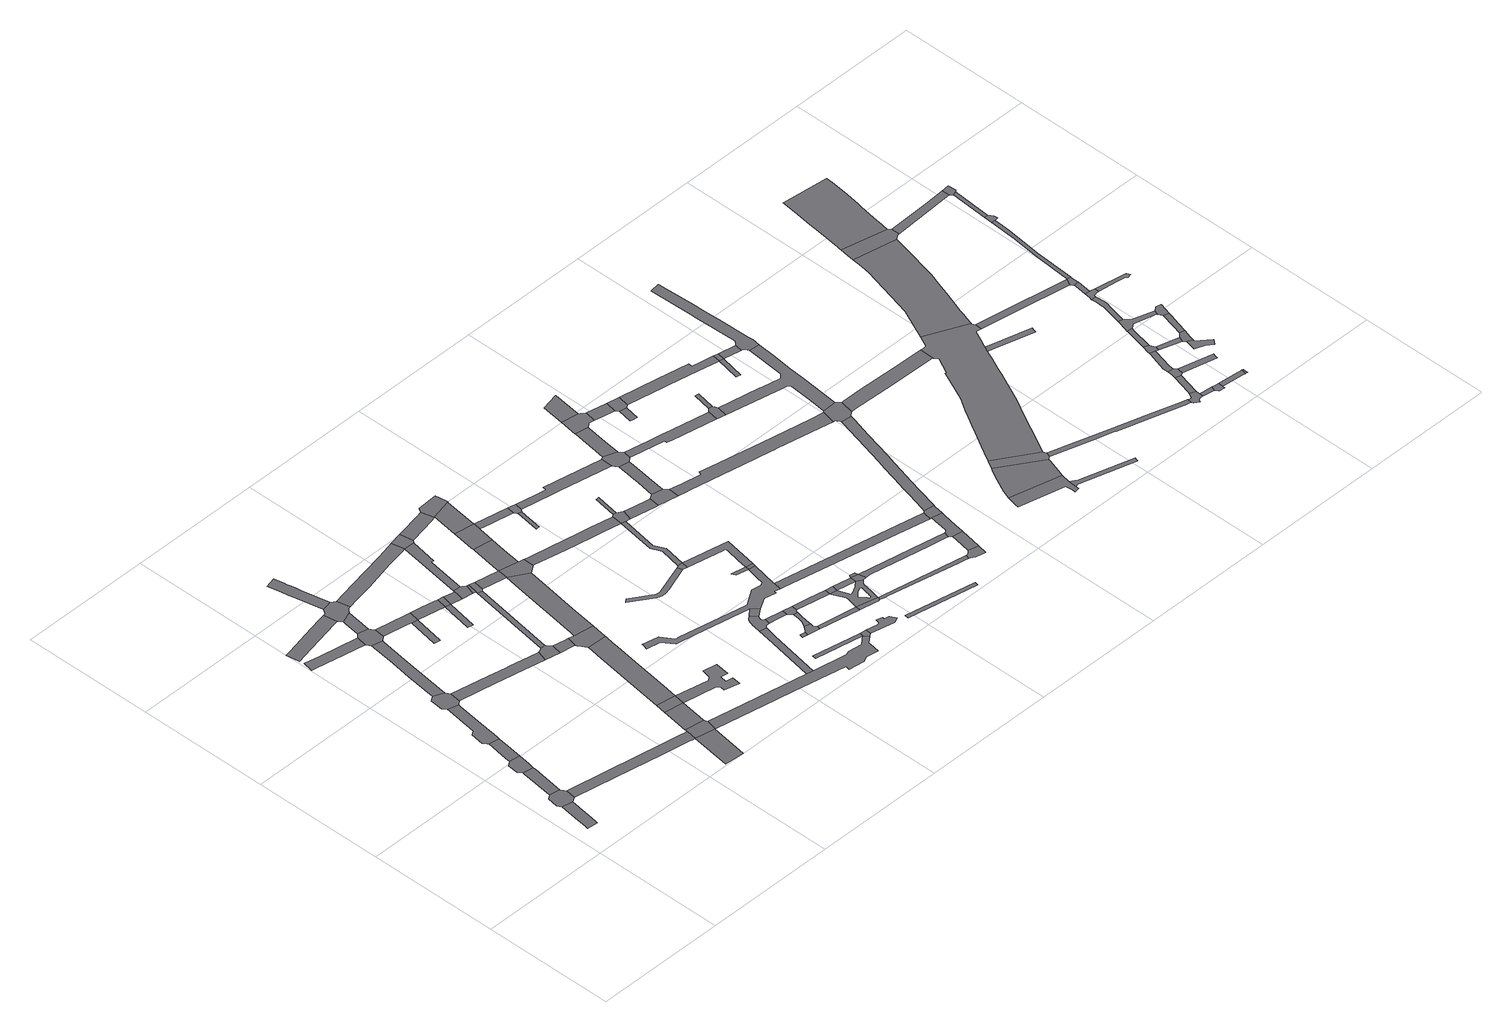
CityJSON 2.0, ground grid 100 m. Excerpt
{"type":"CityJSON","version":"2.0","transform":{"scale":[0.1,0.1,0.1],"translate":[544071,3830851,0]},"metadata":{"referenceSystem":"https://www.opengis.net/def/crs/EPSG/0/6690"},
"CityObjects":{
"road1":{"type":"Road","attributes":{"RoadStructureAttribute.sectionType":"1"},"geometry":[{"type":"MultiSurface","lod":"1","boundaries":[[[0,1,2,3,4,5,6,7]]]}]},
"road2":{"type":"Road","geometry":[{"type":"MultiSurface","lod":"1","boundaries":[[[8,9,10,0,7,11,12,13]]]}]},
"road3":{"type":"Road","attributes":{"RoadStructureAttribute.sectionType":"1"},"geometry":[{"type":"MultiSurface","lod":"1","boundaries":[[[14,15,8,13,16,17]]]}]},
"road4":{"type":"Road","geometry":[{"type":"MultiSurface","lod":"1","boundaries":[[[18,19,20,14,17,21,22]]]}]},
"road5":{"type":"Road","attributes":{"RoadStructureAttribute.sectionType":"1"},"geometry":[{"type":"MultiSurface","lod":"1","boundaries":[[[23,24,18,22,25,26]]]}]},
"road6":{"type":"Road","geometry":[{"type":"MultiSurface","lod":"1","boundaries":[[[27,28,29,30,31,32,23,26,33,34,35,36,37]]]}]},
"road7":{"type":"Road","attributes":{"RoadStructureAttribute.sectionType":"1"},"geometry":[{"type":"MultiSurface","lod":"1","boundaries":[[[38,39,40,41,12,11,42,43,44,45,46,47]]]}]},
"road8":{"type":"Road","geometry":[{"type":"MultiSurface","lod":"1","boundaries":[[[48,49,50,51,52,27,37,53,54,55]]]}]},
"road9":{"type":"Road","attributes":{"RoadStructureAttribute.sectionType":"1"},"geometry":[{"type":"MultiSurface","lod":"1","boundaries":[[[56,57,58,59,60,61,62,63,64]]]}]},
"road10":{"type":"Road","attributes":{"RoadStructureAttribute.sectionType":"1"},"geometry":[{"type":"MultiSurface","lod":"1","boundaries":[[[65,66,67,68,69,70,71,72,73,74]]]}]},
"road11":{"type":"Road","attributes":{"RoadStructureAttribute.sectionType":"1"},"geometry":[{"type":"MultiSurface","lod":"1","boundaries":[[[75,76,77,78,79,48,55,80,81,82,83]]]}]},
"road12":{"type":"Road","geometry":[{"type":"MultiSurface","lod":"1","boundaries":[[[84,85,64,63,86,75,83,87,88,89,90,91]]]}]},
"road13":{"type":"Road","attributes":{"RoadStructureAttribute.sectionType":"1"},"geometry":[{"type":"MultiSurface","lod":"1","boundaries":[[[92,93,94,95,54,53,96,97,98,99,100,101]]]}]},
"road14":{"type":"Road","attributes":{"RoadStructureAttribute.sectionType":"1"},"geometry":[{"type":"MultiSurface","lod":"1","boundaries":[[[102,103,104,105,84,91]]]}]},
"road15":{"type":"Road","attributes":{"RoadStructureAttribute.sectionType":"1"},"geometry":[{"type":"MultiSurface","lod":"1","boundaries":[[[106,107,108,109,110]]]}]},
"road16":{"type":"Road","geometry":[{"type":"MultiSurface","lod":"1","boundaries":[[[111,112,113,114,115,65,74,116,104,103,117,118,119,120]]]}]},
"road17":{"type":"Road","geometry":[{"type":"MultiSurface","lod":"1","boundaries":[[[121,122,47,46,106,110,123,124,125]]]}]},
"road18":{"type":"Road","attributes":{"RoadStructureAttribute.sectionType":"1"},"geometry":[{"type":"MultiSurface","lod":"1","boundaries":[[[126,127,128,129,130,131,132,133,134,135,136,137,138,139,140,141,113,112,111]]]}]},
"road19":{"type":"Road","geometry":[{"type":"MultiSurface","lod":"1","boundaries":[[[142,143,88,87,144,145,146,147]]]}]},
"road20":{"type":"Road","attributes":{"RoadStructureAttribute.sectionType":"1"},"geometry":[{"type":"MultiSurface","lod":"1","boundaries":[[[145,148,149,146]]]}]},
"road21":{"type":"Road","attributes":{"RoadStructureAttribute.sectionType":"1"},"geometry":[{"type":"MultiSurface","lod":"1","boundaries":[[[150,121,125,151,152]]]}]},
"road22":{"type":"Road","geometry":[{"type":"MultiSurface","lod":"1","boundaries":[[[153,154,150,152,155]]]}]},
"road23":{"type":"Road","geometry":[{"type":"MultiSurface","lod":"1","boundaries":[[[156,157,158,159,101,100,160,161]]]}]},
"road24":{"type":"Road","attributes":{"RoadStructureAttribute.sectionType":"1"},"geometry":[{"type":"MultiSurface","lod":"1","boundaries":[[[162,163,147,146,164,165]]]}]},
"road25":{"type":"Road","attributes":{"RoadStructureAttribute.sectionType":"1"},"geometry":[{"type":"MultiSurface","lod":"1","boundaries":[[[164,166,167,168]]]}]},
"road26":{"type":"Road","attributes":{"RoadStructureAttribute.sectionType":"1"},"geometry":[{"type":"MultiSurface","lod":"1","boundaries":[[[169,170,171,172,153,155,173,174,175,176,177,178,179,180]]]}]},
"road27":{"type":"Road","attributes":{"RoadStructureAttribute.sectionType":"1"},"geometry":[{"type":"MultiSurface","lod":"1","boundaries":[[[181,161,160,182,183,184]]]}]},
"road28":{"type":"Road","geometry":[{"type":"MultiSurface","lod":"1","boundaries":[[[165,164,168,185]]]}]},
"road29":{"type":"Road","attributes":{"RoadStructureAttribute.sectionType":"1"},"geometry":[{"type":"MultiSurface","lod":"1","boundaries":[[[186,187,188,189,190,120,119,191,192,193,194,195,196,197]]]}]},
"road30":{"type":"Road","geometry":[{"type":"MultiSurface","lod":"1","boundaries":[[[198,199,200,201,202,203,204,205,206,207,208,209,155,152]]]}]},
"road31":{"type":"Road","attributes":{"RoadStructureAttribute.sectionType":"1"},"geometry":[{"type":"MultiSurface","lod":"1","boundaries":[[[210,158,157,211]]]}]},
"road32":{"type":"Road","attributes":{"RoadStructureAttribute.sectionType":"1"},"geometry":[{"type":"MultiSurface","lod":"1","boundaries":[[[212,185,168,213,214,215,216]]]}]},
"road33":{"type":"Road","geometry":[{"type":"MultiSurface","lod":"1","boundaries":[[[184,183,217,218,219,169,180,220,221,222,223]]]}]},
"road34":{"type":"Road","geometry":[{"type":"MultiSurface","lod":"1","boundaries":[[[224,216,215,214,213,225,226,227,228]]]}]},
"road35":{"type":"Road","attributes":{"RoadStructureAttribute.sectionType":"1"},"geometry":[{"type":"MultiSurface","lod":"1","boundaries":[[[226,225,229,230]]]}]},
"road36":{"type":"Road","geometry":[{"type":"MultiSurface","lod":"1","boundaries":[[[230,229,210,211,231,232,233]]]}]},
"road37":{"type":"Road","attributes":{"RoadStructureAttribute.sectionType":"1"},"geometry":[{"type":"MultiSurface","lod":"1","boundaries":[[[197,234,235,224,228,236,237,238,239]]]}]},
"road38":{"type":"Road","attributes":{"RoadStructureAttribute.sectionType":"1"},"geometry":[{"type":"MultiSurface","lod":"1","boundaries":[[[240,241,242,243,244,223,222,245,246,247,248,249]]]}]},
"road39":{"type":"Road","geometry":[{"type":"MultiSurface","lod":"1","boundaries":[[[123,110,250,251,252,253,254,255,256,257,258,259,260,261,262,263,264,265,266,267,268]]]}]},
"road40":{"type":"Road","attributes":{"RoadStructureAttribute.sectionType":"1"},"geometry":[{"type":"MultiSurface","lod":"1","boundaries":[[[233,232,269,240,270]]]}]},
"road41":{"type":"Road","geometry":[{"type":"MultiSurface","lod":"1","boundaries":[[[271,186,197,239,272]]]}]},
"road42":{"type":"Road","geometry":[{"type":"MultiSurface","lod":"1","boundaries":[[[270,240,249,273,274,275,276]]]}]},
"road43":{"type":"Road","attributes":{"RoadStructureAttribute.sectionType":"1"},"geometry":[{"type":"MultiSurface","lod":"1","boundaries":[[[277,278,279,270,276,280,281]]]}]},
"road44":{"type":"Road","attributes":{"RoadStructureAttribute.sectionType":"1"},"geometry":[{"type":"MultiSurface","lod":"1","boundaries":[[[282,283,268,267,284,285]]]}]},
"road45":{"type":"Road","attributes":{"RoadStructureAttribute.sectionType":"1"},"geometry":[{"type":"MultiSurface","lod":"1","boundaries":[[[286,287,288,271,272,289,290,291]]]}]},
"road46":{"type":"Road","geometry":[{"type":"MultiSurface","lod":"1","boundaries":[[[292,293,294,277,281,295,296,297,298]]]}]},
"road47":{"type":"Road","attributes":{"RoadStructureAttribute.sectionType":"1"},"geometry":[{"type":"MultiSurface","lod":"1","boundaries":[[[299,300,301,302,303,304,305,306,307,308,309,310,311,312,313,314,315,316,317,318,319,320,321,322,323,324,325,326]]]}]},
"road48":{"type":"Road","geometry":[{"type":"MultiSurface","lod":"1","boundaries":[[[327,328,329,330,331,332,333,282,285,334,335,336,337,338,339,340,341,342,343]]]}]},
"road49":{"type":"Road","attributes":{"RoadStructureAttribute.sectionType":"1"},"geometry":[{"type":"MultiSurface","lod":"1","boundaries":[[[344,345,346,347,348,349,350,351,352,353,354,355,356,357]]]}]},
"road50":{"type":"Road","attributes":{"RoadStructureAttribute.sectionType":"1"},"geometry":[{"type":"MultiSurface","lod":"1","boundaries":[[[358,359,360,361,292,298]]]}]},
"road51":{"type":"Road","geometry":[{"type":"MultiSurface","lod":"1","boundaries":[[[362,363,364,365]]]}]},
"road52":{"type":"Road","attributes":{"RoadStructureAttribute.sectionType":"1"},"geometry":[{"type":"MultiSurface","lod":"1","boundaries":[[[366,367,262,368]]]}]},
"road53":{"type":"Road","geometry":[{"type":"MultiSurface","lod":"1","boundaries":[[[369,370,371,286,291,361,360,372,373]]]}]},
"road54":{"type":"Road","geometry":[{"type":"MultiSurface","lod":"1","boundaries":[[[315,327,343,316]]]}]},
"road55":{"type":"Road","geometry":[{"type":"MultiSurface","lod":"1","boundaries":[[[374,375,365,364,376,377,378,379]]]}]},
"road56":{"type":"Road","attributes":{"RoadStructureAttribute.sectionType":"1"},"geometry":[{"type":"MultiSurface","lod":"1","boundaries":[[[338,337,380,381,382]]]}]},
"road57":{"type":"Road","attributes":{"RoadStructureAttribute.sectionType":"1"},"geometry":[{"type":"MultiSurface","lod":"1","boundaries":[[[298,297,383,384,385]]]}]},
"road58":{"type":"Road","attributes":{"RoadStructureAttribute.sectionType":"1"},"geometry":[{"type":"MultiSurface","lod":"1","boundaries":[[[386,387,388,389,390,391,374,379,392,393,394,395]]]}]},
"road59":{"type":"Road","attributes":{"RoadStructureAttribute.sectionType":"1"},"geometry":[{"type":"MultiSurface","lod":"1","boundaries":[[[396,397,398,399,400,401,402,274,273,403,404,405,406,407,408]]]}]},
"road60":{"type":"Road","geometry":[{"type":"MultiSurface","lod":"1","boundaries":[[[382,381,386,395,409,410,411,412]]]}]},
"road61":{"type":"Road","geometry":[{"type":"MultiSurface","lod":"1","boundaries":[[[368,262,261,413,414]]]}]},
"road62":{"type":"Road","geometry":[{"type":"MultiSurface","lod":"1","boundaries":[[[415,416,417,418,419,420]]]}]},
"road63":{"type":"Road","geometry":[{"type":"MultiSurface","lod":"1","boundaries":[[[421,422,357,356,423]]]}]},
"road64":{"type":"Road","attributes":{"RoadStructureAttribute.sectionType":"1"},"geometry":[{"type":"MultiSurface","lod":"1","boundaries":[[[424,377,376,425,426,427]]]}]},
"road65":{"type":"Road","geometry":[{"type":"MultiSurface","lod":"1","boundaries":[[[385,384,428,415,420,429,430,431,432]]]}]},
"road66":{"type":"Road","attributes":{"RoadStructureAttribute.sectionType":"1"},"geometry":[{"type":"MultiSurface","lod":"1","boundaries":[[[433,434,435,436,437,438,439,414,413,440,441]]]}]},
"road67":{"type":"Road","attributes":{"RoadStructureAttribute.sectionType":"1"},"geometry":[{"type":"MultiSurface","lod":"1","boundaries":[[[442,412,411,443,444,445]]]}]},
"road68":{"type":"Road","attributes":{"RoadStructureAttribute.sectionType":"1"},"geometry":[{"type":"MultiSurface","lod":"1","boundaries":[[[407,446,447,422,421,448,449,450]]]}]},
"road69":{"type":"Road","geometry":[{"type":"MultiSurface","lod":"1","boundaries":[[[451,452,326,453]]]}]},
"road70":{"type":"Road","attributes":{"RoadStructureAttribute.sectionType":"1"},"geometry":[{"type":"MultiSurface","lod":"1","boundaries":[[[454,421,423,455,456,457,458,459,453,460]]]}]},
"road71":{"type":"Road","geometry":[{"type":"MultiSurface","lod":"1","boundaries":[[[453,326,325,460]]]}]},
"road72":{"type":"Road","geometry":[{"type":"MultiSurface","lod":"1","boundaries":[[[427,426,461,462,463,464]]]}]},
"road73":{"type":"Road","geometry":[{"type":"MultiSurface","lod":"1","boundaries":[[[445,444,465,466]]]}]},
"road74":{"type":"Road","geometry":[{"type":"MultiSurface","lod":"1","boundaries":[[[467,408,407,450,468,469,470]]]}]},
"road75":{"type":"Road","geometry":[{"type":"MultiSurface","lod":"1","boundaries":[[[471,472,465,444,473,474,475,476,477,427,464,478,479,480,481,482,483,484,485,486,487,488,489],[490,491,492,493,494,495,496,497,498,499,500,501,502,503,504,505,506,507,508,509]]]}]},
"road76":{"type":"Road","geometry":[{"type":"MultiSurface","lod":"1","boundaries":[[[510,511,512,513,467,470]]]}]},
"road77":{"type":"Road","attributes":{"RoadStructureAttribute.sectionType":"1"},"geometry":[{"type":"MultiSurface","lod":"1","boundaries":[[[514,466,465,515,485,516]]]}]},
"road78":{"type":"Road","attributes":{"RoadStructureAttribute.sectionType":"1"},"geometry":[{"type":"MultiSurface","lod":"1","boundaries":[[[517,518,519,520,521,432,431,522,523,524,525,526]]]}]},
"road79":{"type":"Road","attributes":{"RoadStructureAttribute.sectionType":"1"},"geometry":[{"type":"MultiSurface","lod":"1","boundaries":[[[527,528,469,468,529,530,531]]]}]},
"road80":{"type":"Road","geometry":[{"type":"MultiSurface","lod":"1","boundaries":[[[516,485,484,532,533]]]}]},
"road81":{"type":"Road","geometry":[{"type":"MultiSurface","lod":"1","boundaries":[[[534,535,516,533]]]}]},
"road82":{"type":"Road","attributes":{"RoadStructureAttribute.sectionType":"1"},"geometry":[{"type":"MultiSurface","lod":"1","boundaries":[[[536,537,538,539]]]}]},
"road83":{"type":"Road","geometry":[{"type":"MultiSurface","lod":"1","boundaries":[[[540,531,530,541,542,543]]]}]},
"road84":{"type":"Road","attributes":{"RoadStructureAttribute.sectionType":"1"},"geometry":[{"type":"MultiSurface","lod":"1","boundaries":[[[544,545,546,464,463,547,548,549,550,551,552]]]}]},
"road85":{"type":"Road","attributes":{"RoadStructureAttribute.sectionType":"1"},"geometry":[{"type":"MultiSurface","lod":"1","boundaries":[[[553,554,323,322,555,556,557,558]]]}]},
"road86":{"type":"Road","attributes":{"RoadStructureAttribute.sectionType":"1"},"geometry":[{"type":"MultiSurface","lod":"1","boundaries":[[[559,560,561,540,543,562,563,564,565]]]}]},
"road87":{"type":"Road","attributes":{"RoadStructureAttribute.sectionType":"1"},"geometry":[{"type":"MultiSurface","lod":"1","boundaries":[[[566,533,532,567,568,569,570,571]]]}]},
"road88":{"type":"Road","geometry":[{"type":"MultiSurface","lod":"1","boundaries":[[[572,526,525,573,574,559,565,575,576,577,578]]]}]},
"road89":{"type":"Road","attributes":{"RoadStructureAttribute.sectionType":"1"},"geometry":[{"type":"MultiSurface","lod":"1","boundaries":[[[579,580,572,578,581,582,583,584]]]}]},
"road90":{"type":"Road","geometry":[{"type":"MultiSurface","lod":"1","boundaries":[[[585,579,584,586,587,588,589,590,591]]]}]},
"road91":{"type":"Road","geometry":[{"type":"MultiSurface","lod":"1","boundaries":[[[592,593,594,552,551,595,596,597,598]]]}]},
"road92":{"type":"Road","attributes":{"RoadStructureAttribute.sectionType":"1"},"geometry":[{"type":"MultiSurface","lod":"1","boundaries":[[[599,600,585,591]]]}]},
"road93":{"type":"Road","attributes":{"RoadStructureAttribute.sectionType":"1"},"geometry":[{"type":"MultiSurface","lod":"1","boundaries":[[[601,602,592,598,603,604]]]}]},
"road94":{"type":"Road","attributes":{"RoadStructureAttribute.sectionType":"1"},"geometry":[{"type":"MultiSurface","lod":"1","boundaries":[[[605,606,607,608,609,576,575,610,611,612,613,614,615]]]}]},
"road95":{"type":"Road","attributes":{"RoadStructureAttribute.sectionType":"1"},"geometry":[{"type":"MultiSurface","lod":"1","boundaries":[[[589,588,616,617,618]]]}]},
"road96":{"type":"Road","geometry":[{"type":"MultiSurface","lod":"1","boundaries":[[[619,620,621,622,623,571,570,624,601,604,625,626,627,628]]]}]},
"road97":{"type":"Road","geometry":[{"type":"MultiSurface","lod":"1","boundaries":[[[629,630,631,632,633]]]}]},
"road98":{"type":"Road","attributes":{"RoadStructureAttribute.sectionType":"1"},"geometry":[{"type":"MultiSurface","lod":"1","boundaries":[[[634,635,636,637,638,639,640,542,541,641,642,643,644,645,646,647,648,649]]]}]},
"road99":{"type":"Road","geometry":[{"type":"MultiSurface","lod":"1","boundaries":[[[650,651,558,557,619,628,652,653]]]}]},
"road100":{"type":"Road","geometry":[{"type":"MultiSurface","lod":"1","boundaries":[[[618,617,629,633,654,655]]]}]},
"road101":{"type":"Road","geometry":[{"type":"MultiSurface","lod":"1","boundaries":[[[656,657,658,659,615,614,660,661,662,663,664,665,666]]]}]},
"road102":{"type":"Road","attributes":{"RoadStructureAttribute.sectionType":"1"},"geometry":[{"type":"MultiSurface","lod":"1","boundaries":[[[667,668,669,670,671,672,673,674,675,676,650,653,677,678,679,680,681,682,683,684,685]]]}]},
"road103":{"type":"Road","geometry":[{"type":"MultiSurface","lod":"1","boundaries":[[[686,687,688,656,666]]]}]},
"road104":{"type":"Road","attributes":{"RoadStructureAttribute.sectionType":"1"},"geometry":[{"type":"MultiSurface","lod":"1","boundaries":[[[689,690,691,692,693,655,654,694,695,696,697,698,699,700]]]}]},
"road105":{"type":"Road","geometry":[{"type":"MultiSurface","lod":"1","boundaries":[[[701,702,703,704,705,706,707,708,709,710,711,712]]]}]},
"road106":{"type":"Road","geometry":[{"type":"MultiSurface","lod":"1","boundaries":[[[713,714,715,716,717,718,719,663,662,720,721,722,723,724,725,726,727,728,729,730,731,732,733,734,735,736]]]}]},
"road107":{"type":"Road","attributes":{"RoadStructureAttribute.sectionType":"1"},"geometry":[{"type":"MultiSurface","lod":"1","boundaries":[[[737,738,739,740,741,742,701,712,743,744,745]]]}]},
"road108":{"type":"Road","geometry":[{"type":"MultiSurface","lod":"1","boundaries":[[[746,747,727,726,649,648,748,749,750,667,685,751,752,753,754]]]}]},
"road109":{"type":"Road","geometry":[{"type":"MultiSurface","lod":"1","boundaries":[[[699,755,756,757,758]]]}]},
"road110":{"type":"Road","geometry":[{"type":"MultiSurface","lod":"1","boundaries":[[[759,737,745,760,761,762,763,764]]]}]},
"road111":{"type":"Road","geometry":[{"type":"MultiSurface","lod":"1","boundaries":[[[700,699,758,765,766]]]}]},
"road112":{"type":"Road","geometry":[{"type":"MultiSurface","lod":"1","boundaries":[[[766,765,758,767,768,769,770]]]}]},
"road113":{"type":"Road","attributes":{"RoadStructureAttribute.sectionType":"1"},"geometry":[{"type":"MultiSurface","lod":"1","boundaries":[[[771,772,773,774,775,776,777,710,709]]]}]},
"road114":{"type":"Road","attributes":{"RoadStructureAttribute.sectionType":"1"},"geometry":[{"type":"MultiSurface","lod":"1","boundaries":[[[778,779,780,754,753,781,782,783,784]]]}]},
"road115":{"type":"Road","attributes":{"RoadStructureAttribute.sectionType":"1"},"geometry":[{"type":"MultiSurface","lod":"1","boundaries":[[[785,786,787,788,789,790,791,792,793,794,795,796,797,798,799,770,769,800,801,802,713,736]]]}]},
"road116":{"type":"Road","geometry":[{"type":"MultiSurface","lod":"1","boundaries":[[[803,804,805,806,784,783,807,808,809,810,811,812,813,814,815,816,817,818,819,820,821,759,764,822,823,824,825,826,827,828,829,830,831,832,833,834,835,836,837,838,839,840,841]]]}]},
"road117":{"type":"Road","attributes":{"RoadStructureAttribute.sectionType":"1"},"geometry":[{"type":"MultiSurface","lod":"1","boundaries":[[[842,843,844,845,762,761,846,847,848,849,850,851,852,853,854,855,856,857]]]}]},
"road118":{"type":"Road"},
"road119":{"type":"Road","attributes":{"RoadStructureAttribute.sectionType":"1"},"geometry":[{"type":"MultiSurface","lod":"1","boundaries":[[[858,859,860,861,862,833,832,863]]]}]},
"road120":{"type":"Road","geometry":[{"type":"MultiSurface","lod":"1","boundaries":[[[864,865,866,867,857,856,868,869,870,871,872,873,874,875,876]]]}]},
"road121":{"type":"Road","attributes":{"RoadStructureAttribute.sectionType":"1"},"geometry":[{"type":"MultiSurface","lod":"1","boundaries":[[[877,878,864,876,879]]]}]},
"road122":{"type":"Road","attributes":{"RoadStructureAttribute.sectionType":"1"},"geometry":[{"type":"MultiSurface","lod":"1","boundaries":[[[874,873,880,881]]]}]},
"road123":{"type":"Road","geometry":[{"type":"MultiSurface","lod":"1","boundaries":[[[882,883,884,885,886,887,803,841,888,889,890,891,892,893,894,895,896,897,898]]]}]},
"road124":{"type":"Road","geometry":[{"type":"MultiSurface","lod":"1","boundaries":[[[899,881,880,900,901,902,903]]]}]},
"road125":{"type":"Road","geometry":[{"type":"MultiSurface","lod":"1","boundaries":[[[904,905,877,879,906,907,908]]]}]},
"road126":{"type":"Road","attributes":{"RoadStructureAttribute.sectionType":"1"},"geometry":[{"type":"MultiSurface","lod":"1","boundaries":[[[909,910,911,912,904,908,913,914,915,916]]]}]},
"road127":{"type":"Road","attributes":{"RoadStructureAttribute.sectionType":"1"},"geometry":[{"type":"MultiSurface","lod":"1","boundaries":[[[917,918,919,903,902,920,921,922,923,924,925]]]}]},
"road128":{"type":"Road","geometry":[{"type":"MultiSurface","lod":"1","boundaries":[[[926,927,928,909,916,929,930,931,932]]]}]},
"road129":{"type":"Road","attributes":{"RoadStructureAttribute.sectionType":"1"},"geometry":[{"type":"MultiSurface","lod":"1","boundaries":[[[933,934,935,907,906]]]}]},
"road130":{"type":"Road","attributes":{"RoadStructureAttribute.sectionType":"1"},"geometry":[{"type":"MultiSurface","lod":"1","boundaries":[[[936,937,938,839,838,939,940,941,942,943,944]]]}]},
"road131":{"type":"Road","attributes":{"RoadStructureAttribute.sectionType":"1"},"geometry":[{"type":"MultiSurface","lod":"1","boundaries":[[[945,946,926,932,947,948,949,950]]]}]},
"road132":{"type":"Road","geometry":[{"type":"MultiSurface","lod":"1","boundaries":[[[925,924,951,952]]]}]},
"road133":{"type":"Road","attributes":{"RoadStructureAttribute.sectionType":"1"},"geometry":[{"type":"MultiSurface","lod":"1","boundaries":[[[953,930,929,954,955]]]}]},
"road134":{"type":"Road","geometry":[{"type":"MultiSurface","lod":"1","boundaries":[[[956,957,882,898,958,959,960,961,962,963,964,965]]]}]},
"road135":{"type":"Road","attributes":{"RoadStructureAttribute.sectionType":"1"},"geometry":[{"type":"MultiSurface","lod":"1","boundaries":[[[966,967,968,969,970,971,972,973,974,975]]]}]},
"road136":{"type":"Road","geometry":[{"type":"MultiSurface","lod":"1","boundaries":[[[976,977,955,954,978,979,966,975,980,981,982]]]}]},
"road137":{"type":"Road","attributes":{"RoadStructureAttribute.sectionType":"1"},"geometry":[{"type":"MultiSurface","lod":"1","boundaries":[[[983,984,985,986,987,988,989,990,991,992,993,994,995,996,997]]]}]},
"road138":{"type":"Road","geometry":[{"type":"MultiSurface","lod":"1","boundaries":[[[996,998,999,945,950,1000,1001,1002,1003,1004,1005,1006,1007,1008,997]]]}]},
"road139":{"type":"Road","attributes":{"RoadStructureAttribute.sectionType":"1"},"geometry":[{"type":"MultiSurface","lod":"1","boundaries":[[[1009,1010,1011,1012,1013,1014,1015,1016,956,965,1017,1018,1019,1020,1021,1022,1023,1024]]]}]},
"road140":{"type":"Road","attributes":{"RoadStructureAttribute.sectionType":"1"},"geometry":[{"type":"MultiSurface","lod":"1","boundaries":[[[1025,1026,1027,976,982,1028,1029,1030]]]}]},
"road141":{"type":"Road","geometry":[{"type":"MultiSurface","lod":"1","boundaries":[[[1031,1032,987,986,1033,1034,1035,1036,1037,1038,1039,1040]]]}]},
"road142":{"type":"Road","attributes":{"RoadStructureAttribute.sectionType":"1"},"geometry":[{"type":"MultiSurface","lod":"1","boundaries":[[[1041,1042,1043,1031,1040]]]}]},
"road143":{"type":"Road","geometry":[{"type":"MultiSurface","lod":"1","boundaries":[[[944,943,1044,1042,1041,1045,1046,1047,1048]]]}]},
"road144":{"type":"Road","geometry":[{"type":"MultiSurface","lod":"1","boundaries":[[[1049,1050,1004,1003,1051,1025,1030,1052]]]}]},
"road145":{"type":"Road","attributes":{"RoadStructureAttribute.sectionType":"1"},"geometry":[{"type":"MultiSurface","lod":"1","boundaries":[[[1053,1037,1036,1054,1055,1056,1057]]]}]},
"road146":{"type":"Road","attributes":{"RoadStructureAttribute.sectionType":"1"},"geometry":[{"type":"MultiSurface","lod":"1","boundaries":[[[1058,1059,1060,1061,1048,1047,1062,1063,1064]]]}]},
"road147":{"type":"Road","attributes":{"RoadStructureAttribute.sectionType":"1"},"geometry":[{"type":"MultiSurface","lod":"1","boundaries":[[[1065,1066,962,961,1067,1068]]]}]},
"road148":{"type":"Road","geometry":[{"type":"MultiSurface","lod":"1","boundaries":[[[1069,1058,1064,1070,1071,1072,1073,1074]]]}]},
"road149":{"type":"Road","attributes":{"RoadStructureAttribute.sectionType":"1"},"geometry":[{"type":"MultiSurface","lod":"1","boundaries":[[[1075,1076,1069,1074]]]}]},
"road150":{"type":"Road","geometry":[{"type":"MultiSurface","lod":"1","boundaries":[[[1077,1065,1068,1078,1076,1075,1079,1080]]]}]}
},
"vertices":[
[155,476,0],[133,318,0],[123,248,0],[118,223,0],[198,215,0],[201,235,0],[212,306,0],[235,463,0],
[183,611,0],[151,590,0],[137,510,0],[272,484,0],[285,564,0],[263,601,0],
[221,878,0],[218,862,0],[298,849,0],[300,866,0],
[240,1015,0],[206,992,0],[199,911,0],[308,916,0],[321,1004,0],
[272,1225,0],[245,1053,0],[338,1127,0],[352,1213,0],
[330,1639,0],[326,1615,0],[293,1383,0],[263,1361,0],[247,1261,0],[268,1231,0],[354,1232,0],[359,1262,0],[377,1395,0],[407,1601,0],[409,1619,0],
[1197,404,0],[1179,407,0],[1032,433,0],[605,508,0],[587,429,0],[954,364,0],[1161,328,0],[1184,324,0],[1205,321,0],[1217,401,0],
[353,1792,0],[331,1778,0],[327,1776,0],[319,1771,0],[308,1670,0],[441,1644,0],[449,1726,0],[430,1761,0],
[141,2572,0],[40,2592,0],[26,2594,0],[12,2516,0],[24,2513,0],[127,2494,0],[185,2484,0],[420,2439,0],[433,2516,0],
[439,2821,0],[400,2813,0],[297,2792,0],[48,2739,0],[1,2729,0],[22,2629,0],[68,2639,0],[250,2678,0],[421,2714,0],[458,2722,0],
[440,2404,0],[436,2378,0],[414,2219,0],[405,2153,0],[387,2030,0],[450,1901,0],[488,2165,0],[517,2367,0],[520,2385,0],
[461,2543,0],[434,2517,0],[424,2431,0],[555,2412,0],[565,2492,0],[549,2515,0],[539,2529,0],[540,2530,0],
[1111,1599,0],[891,1641,0],[872,1645,0],[739,1670,0],[725,1591,0],[737,1589,0],[758,1585,0],[876,1563,0],[1096,1521,0],[1120,1598,0],
[554,2625,0],[568,2720,0],[482,2686,0],[479,2667,0],
[1206,321,0],[1160,14,0],[1311,4,0],[1352,293,0],[1356,292,0],
[560,2876,0],[533,2870,0],[482,2860,0],[466,2837,0],[459,2825,0],[464,2713,0],[586,2740,0],[597,2751,0],[615,2755,0],[594,2854,0],
[1220,420,0],[1220,418,0],[1375,375,0],[1368,398,0],[1367,399,0],
[520,3072,0],[516,3090,0],[508,3129,0],[506,3136,0],[498,3175,0],[497,3176,0],[493,3195,0],[490,3216,0],[474,3287,0],[396,3270,0],[419,3160,0],[420,3154,0],[428,3120,0],[429,3112,0],[437,3072,0],[440,3054,0],
[779,2453,0],[708,2467,0],[743,2377,0],[773,2371,0],[818,2363,0],[834,2443,0],
[729,2134,0],[772,2126,0],
[1251,629,0],[1369,412,0],[1398,607,0],
[1264,711,0],[1258,671,0],[1411,689,0],
[1195,1612,0],[1193,1615,0],[1158,1612,0],[1156,1611,0],[1209,1499,0],[1224,1578,0],
[1024,2408,0],[918,2427,0],[1026,2323,0],[1043,2404,0],
[981,2085,0],[1025,2077,0],[1069,2315,0],
[1369,1402,0],[1348,1272,0],[1343,1241,0],[1312,1041,0],[1411,691,0],[1429,814,0],[1466,1064,0],[1494,1243,0],[1498,1273,0],[1503,1309,0],[1504,1317,0],[1517,1397,0],
[1322,1559,0],[1307,1480,0],[1326,1477,0],[1341,1555,0],
[1085,2396,0],
[1230,2984,0],[1198,2977,0],[1086,2953,0],[919,2920,0],[672,2870,0],[690,2771,0],[764,2786,0],[832,2799,0],[980,2831,0],[1078,2852,0],[1218,2880,0],[1250,2887,0],
[1652,562,0],[1668,537,0],[1663,505,0],[1775,478,0],[1783,546,0],[1731,555,0],[1740,606,0],[1791,597,0],[1808,707,0],[1705,727,0],[1690,659,0],[1664,639,0],
[1262,2267,0],[1294,2253,0],
[1158,2381,0],[1157,2299,0],[1167,2351,0],[1167,2352,0],[1172,2379,0],
[1331,1467,0],[1348,1437,0],[1367,1404,0],[1517,1398,0],[1518,1406,0],[1536,1523,0],[1387,1546,0],
[1173,2387,0],[1238,2284,0],[1264,2361,0],[1241,2379,0],[1230,2387,0],
[1263,2279,0],[1279,2358,0],
[1302,2261,0],[1310,2270,0],[1326,2349,0],
[1248,2876,0],[1238,2808,0],[1268,2635,0],[1276,2680,0],[1294,2678,0],[1332,2887,0],
[1495,2235,0],[1481,2141,0],[1438,1864,0],[1393,1578,0],[1390,1559,0],[1541,1553,0],[1569,1734,0],[1612,2009,0],[1618,2045,0],[1635,2153,0],
[1558,255,0],[1634,240,0],[1826,204,0],[1954,180,0],[2356,106,0],[2350,71,0],[2469,53,0],[2508,76,0],[2600,59,0],[2616,141,0],[2615,153,0],[2666,193,0],[2638,229,0],[2609,207,0],[2574,176,0],[2470,192,0],[2439,178,0],[2181,226,0],[2134,235,0],
[1364,2260,0],[1508,2314,0],
[1329,3004,0],[1348,2906,0],
[1693,2194,0],[1695,2275,0],[1654,2282,0],[1653,2283,0],
[1544,2569,0],[1543,2558,0],[1511,2334,0],[1675,2430,0],[1692,2547,0],
[2222,727,0],[2206,637,0],[2257,629,0],[2274,718,0],
[1571,3054,0],[1529,3045,0],[1356,3009,0],[1468,2930,0],[1550,2947,0],[1597,2958,0],
[1572,2757,0],[1558,2664,0],[1547,2586,0],[1707,2641,0],[1711,2666,0],[1712,2676,0],[1722,2734,0],
[2580,1091,0],[2569,1038,0],[2543,1026,0],[2473,1035,0],[2351,959,0],[1828,1059,0],[1817,1057,0],[1808,1056,0],[1802,1066,0],[1745,1150,0],[1622,1177,0],[1621,1170,0],[1612,1129,0],[1715,1108,0],[1773,1028,0],[1914,1001,0],[2334,919,0],[2377,872,0],[2468,924,0],[2552,907,0],[2559,906,0],[2560,913,0],[2560,922,0],[2602,913,0],[2615,974,0],[2616,984,0],[2653,1177,0],[2602,1186,0],
[2283,878,0],[2255,855,0],[2248,845,0],[2243,835,0],[2238,814,0],[2236,805,0],[2231,775,0],[2281,728,0],[2296,736,0],[2313,736,0],[2319,736,0],[2328,781,0],[2313,789,0],[2308,798,0],[2308,806,0],[2310,813,0],[2320,831,0],
[2077,1444,0],[2057,1441,0],[2039,1441,0],[2024,1445,0],[2004,1458,0],[1868,1551,0],[1843,1529,0],[2005,1420,0],[2025,1408,0],[2045,1406,0],[2077,1406,0],[2117,1416,0],[2314,1483,0],[2301,1521,0],
[1721,2735,0],[1742,2877,0],[1760,2997,0],[1602,2959,0],
[2371,519,0],[2366,493,0],[2406,486,0],[2411,512,0],
[2284,326,0],[2278,296,0],[2644,258,0],
[1747,3096,0],[1595,3087,0],[1576,3059,0],[1764,2998,0],[1751,3077,0],
[2450,557,0],[2423,522,0],[2499,468,0],[2504,498,0],[2491,523,0],[2494,545,0],
[2392,725,0],[2456,715,0],[2464,757,0],
[1798,2660,0],[1970,2628,0],[1981,2686,0],
[2484,683,0],[2483,672,0],[2482,655,0],[2480,630,0],[2472,598,0],[2470,593,0],[2502,594,0],[2509,642,0],[2512,656,0],[2515,678,0],
[2243,2174,0],[2227,2177,0],[2173,2187,0],[1952,2227,0],[1948,2228,0],[1928,2231,0],[1724,2269,0],[1707,2192,0],[1937,2148,0],[2144,2110,0],[2229,2094,0],[2366,2068,0],[2373,2150,0],
[2517,688,0],[2522,698,0],[2529,701,0],[2537,744,0],
[2686,209,0],[2693,249,0],
[1988,2602,0],[1960,2419,0],[1960,2417,0],[1972,2417,0],[1985,2417,0],[2013,2595,0],
[2356,1529,0],[2321,1528,0],[2346,1477,0],
[2652,473,0],[2650,441,0],[2803,412,0],[2809,446,0],
[1984,2608,0],[2015,2597,0],[2015,2598,0],[2029,2617,0],[2041,2674,0],
[2886,233,0],[2849,242,0],[2853,260,0],[2806,270,0],[2802,250,0],[2796,240,0],[2782,232,0],[2870,172,0],[2912,189,0],
[2668,720,0],[2665,675,0],[2782,653,0],[2790,698,0],
[2321,1771,0],[2354,1696,0],[2389,1697,0],[2351,1781,0],[2399,2061,0],
[2496,1235,0],[2509,1205,0],[2604,1214,0],
[2706,1460,0],[2624,1424,0],[2632,1424,0],[2637,1422,0],[2642,1407,0],[2618,1285,0],[2658,1204,0],
[2913,392,0],[2950,385,0],[2962,388,0],[2969,410,0],
[2839,644,0],[2847,688,0],
[2394,2164,0],[2434,2054,0],[2460,2133,0],[2417,2160,0],
[2873,554,0],[2857,597,0],[2812,591,0],[2820,574,0],[2828,549,0],[2828,531,0],[2828,529,0],[2972,423,0],[2975,443,0],[2984,489,0],[2998,563,0],[3006,573,0],[3010,578,0],[3025,591,0],[2982,618,0],[2948,590,0],[2943,585,0],[2911,568,0],[2900,562,0],[2921,535,0],[2923,537,0],[2940,547,0],[2953,550,0],[2963,548,0],[2963,540,0],[2953,497,0],[2949,478,0],[2947,470,0],[2944,455,0],[2941,450,0],[2936,447,0],[2929,447,0],[2926,455,0],[2924,460,0],[2919,470,0],[2901,489,0],[2886,504,0],[2894,512,0],[2898,517,0],
[2447,2337,0],[2448,2339,0],[2437,2339,0],[2425,2339,0],
[2903,677,0],[2902,632,0],[2984,663,0],
[2282,2657,0],[2275,2658,0],[2273,2641,0],[2271,2631,0],[2193,2645,0],[2266,2571,0],[2327,2560,0],[2703,2489,0],[2719,2486,0],[2722,2576,0],
[2644,2098,0],[2541,2118,0],[2630,2019,0],[2648,2016,0],[2661,2096,0],
[3055,596,0],[3042,653,0],
[3039,678,0],[2998,684,0],
[2962,168,0],[2957,139,0],[3487,37,0],[3495,66,0],
[2699,2118,0],[2805,1988,0],[2806,2070,0],[2779,2101,0],
[3553,298,0],[3005,403,0],[2980,408,0],[2994,381,0],[3027,374,0],[3553,268,0],[3606,259,0],[3630,251,0],[3640,282,0],
[3548,793,0],[2738,952,0],[2634,907,0],[3549,726,0],[3738,689,0],[3751,755,0],
[2747,2446,0],[2727,2304,0],[2719,2253,0],[2798,2241,0],[2799,2244,0],[2823,2421,0],[2825,2433,0],
[3550,556,0],[3092,596,0],[3551,513,0],[3673,492,0],[3690,487,0],[3703,527,0],
[2743,2585,0],[2733,2467,0],[2747,2448,0],[2857,2461,0],[2868,2518,0],[2850,2541,0],[2843,2550,0],
[2784,2864,0],[2783,2855,0],[2861,2681,0],[2883,2835,0],[2884,2841,0],[2885,2849,0],
[2805,3001,0],[2912,2868,0],[2918,2872,0],[2957,2864,0],[2974,2950,0],[2948,2972,0],[2936,2982,0],
[3684,305,0],[3663,287,0],[3650,282,0],[3641,247,0],[3671,231,0],[3748,216,0],[3762,291,0],
[2966,3205,0],[2830,3176,0],
[3714,469,0],[3706,427,0],[3784,412,0],[3791,455,0],
[3501,2399,0],[3318,2434,0],[3174,2461,0],[3170,2461,0],[3062,2482,0],[2875,2457,0],[3124,2410,0],[3120,2390,0],[3159,2382,0],[3498,2316,0],[3514,2397,0],
[3025,2851,0],[3115,2834,0],[3132,2921,0],
[3751,687,0],[3745,652,0],[3744,646,0],[3728,550,0],[3725,535,0],[3703,482,0],[3805,533,0],[3825,643,0],[3827,657,0],[3830,672,0],
[3132,2810,0],[3110,2698,0],[3137,2693,0],[3164,2688,0],[3185,2799,0],
[3903,1889,0],[3536,1957,0],[3408,1981,0],[3207,2020,0],[3058,2050,0],[3053,2024,0],[2901,2052,0],[2876,1974,0],[2887,1972,0],[3304,1894,0],[3510,1857,0],[3537,1852,0],[3557,1848,0],[3887,1785,0],[3987,1766,0],[4007,1870,0],
[3766,765,0],[3759,760,0],[3845,749,0],[3847,758,0],
[3210,2816,0],[3226,2903,0],
[3539,2423,0],[3533,2417,0],[3532,2415,0],[3530,2413,0],[3528,2311,0],[3533,2310,0],[3566,2303,0],[3583,2384,0],[3573,2405,0],[3570,2411,0],[3567,2418,0],
[4023,1728,0],[4018,1709,0],[3909,1297,0],[3901,1267,0],[3889,1227,0],[3840,1043,0],[3835,1027,0],[3823,978,0],[3813,938,0],[3776,797,0],[3888,920,0],[3914,1020,0],[3964,1206,0],[3982,1267,0],[3985,1277,0],[3990,1298,0],[4049,1521,0],[4093,1688,0],[4100,1717,0],
[3593,2561,0],[3579,2563,0],[3565,2565,0],
[3828,2761,0],[3763,2773,0],[3757,2774,0],[3760,2805,0],[3527,2848,0],[3215,2815,0],[3488,2764,0],[3528,2758,0],[3752,2715,0],[3907,2686,0],[3909,2685,0],[3920,2744,0],
[4222,468,0],[4219,457,0],[4204,391,0],[4200,364,0],[4550,282,0],[4556,229,0],[4554,203,0],[4590,209,0],[4592,232,0],[4597,303,0],[4599,312,0],[4611,370,0],
[4118,2616,0],[4088,2324,0],[4088,2319,0],[4073,2306,0],[4058,2291,0],[3922,2318,0],[3899,2323,0],[3842,2246,0],[3990,2217,0],[4036,2208,0],[4049,2189,0],[4035,2021,0],[4031,1979,0],[4021,1881,0],[4124,1885,0],[4134,1969,0],[4138,2008,0],[4139,2011,0],[4154,2175,0],[4158,2214,0],[4160,2243,0],[4167,2316,0],[4181,2462,0],[4196,2608,0],
[4350,737,0],[4341,722,0],[4296,637,0],[4259,563,0],[4251,546,0],[4229,491,0],[4616,388,0],[4654,513,0],[4661,537,0],
[4149,1862,0],[4133,1877,0],[4007,1763,0],[4011,1754,0],[4022,1730,0],[4102,1725,0],[4127,1743,0],[4135,1749,0],[4156,1856,0],
[3874,2504,0],[3891,2501,0],[3908,2497,0],[3944,2679,0],
[4389,803,0],[4683,554,0],[4684,554,0],[4696,589,0],[4695,591,0],[4687,612,0],
[3955,2737,0],[3955,2738,0],
[3964,2675,0],[3990,2671,0],[4081,2655,0],[4091,2713,0],
[4608,241,0],[4621,238,0],[5037,121,0],[5041,137,0],[5046,153,0],[4640,269,0],[4629,278,0],
[4620,1845,0],[4320,1853,0],[4172,1855,0],[4169,1748,0],[4505,1739,0],[4857,1730,0],[4860,1838,0],
[4202,2673,0],[4203,2680,0],[4202,2713,0],[4194,2939,0],[4189,3075,0],[4189,3077,0],[4185,3195,0],[4176,3465,0],[4097,3454,0],[4108,3120,0],[4108,3119,0],[4109,3072,0],[4119,2745,0],[4101,2724,0],[4099,2722,0],[4096,2652,0],[4103,2640,0],[4117,2617,0],
[4951,1924,0],[4910,1837,0],[4905,1837,0],[4885,1837,0],[4860,1724,0],[4865,1716,0],[4878,1695,0],[4816,1569,0],[4807,1573,0],[4792,1543,0],[4700,1340,0],[4678,1305,0],[4658,1274,0],[4638,1240,0],[4604,1183,0],[4564,1114,0],[4527,1049,0],[4461,934,0],[4397,818,0],[4701,639,0],[4798,823,0],[4843,909,0],[4874,969,0],[4914,1040,0],[4943,1097,0],[5029,1278,0],[5043,1309,0],[5069,1366,0],[5107,1453,0],[5139,1524,0],[5158,1565,0],[5165,1581,0],[5190,1632,0],[5226,1708,0],[5230,1707,0],[5270,1700,0],[5274,1752,0],[5259,1777,0],[5260,1781,0],
[5605,316,0],[5384,382,0],[5159,450,0],[4709,585,0],[4697,550,0],[4982,463,0],[5148,415,0],[5147,414,0],[5147,412,0],[5203,395,0],[5354,350,0],[5593,279,0],[5629,268,0],[5669,262,0],[5673,261,0],[5677,294,0],
[5174,1514,0],[5483,1432,0],[5489,1453,0],[5495,1475,0],[5190,1556,0],[5142,1523,0],
[5725,330,0],[5706,287,0],[5696,289,0],[5692,290,0],[5677,245,0],[5716,224,0],[5724,239,0],[5745,250,0],[5755,248,0],[5768,246,0],[5769,279,0],[5769,283,0],[5769,311,0],
[5771,494,0],[5732,346,0],[5814,483,0],
[5855,233,0],[5868,267,0],
[5190,2736,0],[5182,2678,0],[5170,2586,0],[5082,2244,0],[5061,2162,0],[4990,2009,0],[5277,1835,0],[5291,1876,0],[5303,1915,0],[5325,1978,0],[5356,2072,0],[5394,2189,0],[5427,2287,0],[5448,2370,0],[5477,2494,0],[5505,2615,0],[5518,2670,0],
[5893,264,0],[5874,209,0],[5916,202,0],[5919,223,0],[5923,261,0],
[5781,564,0],[5780,529,0],[5836,496,0],[5843,540,0],[5826,562,0],
[5829,769,0],[5828,766,0],[5826,759,0],[5783,607,0],[5827,600,0],[5869,746,0],[5872,757,0],[5873,759,0],
[6105,242,0],[6090,244,0],[5937,260,0],[5920,223,0],[5932,223,0],[6085,206,0],[6103,203,0],[6107,203,0],[6114,241,0],
[5845,842,0],[5832,785,0],[5829,771,0],[5892,753,0],[5902,787,0],[5900,790,0],[5882,824,0],
[6091,432,0],[6097,454,0],[6102,476,0],
[5878,1652,0],[5534,1708,0],[5278,1751,0],[5282,1698,0],[5641,1636,0],[5853,1601,0],[5940,1587,0],[5955,1584,0],[5979,1635,0],
[5886,1018,0],[5885,1011,0],[5883,830,0],[5921,1000,0],[5923,1009,0],[5924,1014,0],
[6124,201,0],[6124,240,0],
[6068,738,0],[6055,703,0],[6069,739,0],
[5206,2859,0],[5197,2792,0],[5545,2695,0],[5548,2695,0],[5557,2695,0],[5568,2696,0],[5565,2758,0],[5558,2767,0],[5548,2780,0],[5547,2781,0],
[6073,680,0],[6073,677,0],[6054,602,0],[6053,598,0],[6066,594,0],[6125,571,0],[6173,533,0],[6204,572,0],[6108,651,0],[6111,661,0],
[6102,771,0],[6101,770,0],[6056,701,0],[6067,688,0],[6118,685,0],[6121,695,0],[6139,761,0],
[5983,1262,0],[5990,1287,0],[5989,1318,0],[5987,1388,0],[5947,1387,0],[5947,1386,0],[5949,1376,0],[5951,1351,0],[5950,1318,0],[5950,1301,0],[5951,1287,0],[5946,1268,0],[5927,1185,0],[5913,1123,0],[5947,1117,0],
[5910,1113,0],[5892,1042,0],[5945,1028,0],[5962,1040,0],[6005,1028,0],[6133,994,0],[6145,1025,0],[6012,1067,0],[5982,1077,0],[5964,1098,0],[5953,1111,0],
[5278,3429,0],[5277,3421,0],[5276,3412,0],[5265,3319,0],[5246,3169,0],[5232,3054,0],[5210,2891,0],[5208,2876,0],[5557,2841,0],[5570,2924,0],[5590,3049,0],[5596,3085,0],[5607,3157,0],[5618,3223,0],[5629,3320,0],[5636,3394,0],
[6150,957,0],[6121,845,0],[6119,837,0],[6160,834,0],[6183,917,0],[6191,946,0],
[5961,1456,0],[5956,1412,0],[5987,1403,0],[5990,1404,0],[6017,1408,0],[6035,1411,0],[6038,1445,0],[6017,1448,0],[5998,1452,0],[5996,1452,0],
[6012,1565,0],[5974,1560,0],[5973,1547,0],
[5972,1562,0],[6013,1574,0],[6013,1629,0],[6014,1630,0],[5984,1634,0],
[6175,1049,0],[6147,1024,0],[6134,990,0],[6215,1039,0],
[6280,1403,0],[6184,1391,0],[6249,1382,0],[6259,1366,0],[6293,1377,0],
[6048,2351,0],[6033,2136,0],[6011,1960,0],[6008,1935,0],[6036,1944,0],[6069,2220,0],[6077,2349,0],
[6050,2783,0],[5890,2774,0],[5809,2709,0],[6053,2724,0],
[6052,2416,0],[6104,2351,0],[6102,2384,0],[6100,2387,0],[6090,2402,0],[6081,2415,0],
[6101,2712,0],[6072,2705,0],
[6110,2787,0],[6063,2714,0],[6104,2715,0],[6113,2727,0]
]}
